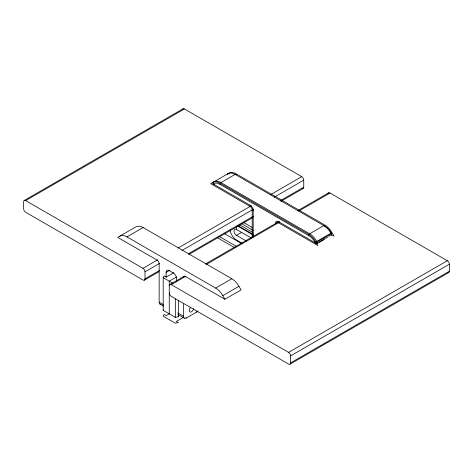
<?xml version="1.0" encoding="UTF-8"?>
<svg xmlns="http://www.w3.org/2000/svg" width="473" height="473" viewBox="0 0 473 473"><rect width="100%" height="100%" fill="white"/><g stroke="black" fill="none" stroke-linecap="round" stroke-linejoin="round"><path stroke-width="0.71" d="M178.356 300.426L178.356 316.774L175.323 317.353L163.191 310.347L163.191 277.657L164.202 275.907L166.224 277.072L173.881 272.655M163.191 310.347L163.445 309.91M24.241 200.457L182.998 108.802M159.655 270.361L144.992 278.828A2.862 1.65 60 0 1 142.97 279.992L25.672 212.271A2.862 1.65 60 0 1 23.65 208.77L23.65 201.764A2.862 1.65 60 0 1 25.672 200.599L184.423 108.944L301.721 176.66A2.862 1.65 60 0 1 303.743 180.166L303.743 187.172A2.862 1.65 60 0 1 302.087 188.508M213.157 182.815A1.431 0.828 60 0 1 213.453 182.087L228.985 173.118A14.302 8.254 60 0 1 236.139 173.828L324.833 225.036A14.302 8.254 60 0 1 331.981 232.58L334.08 236.21L331.532 234.738M213.524 183.695A1.431 1.165 60 0 1 213.82 181.874A14.302 8.254 60 0 1 220.968 182.584L309.667 233.792A14.302 8.254 60 0 1 316.815 241.336L317.182 241.975A1.431 0.828 60 0 1 317.401 243.376A1.431 0.828 60 0 1 316.467 243.554A1.431 0.828 -60 0 1 315.456 242.974L315.089 242.336A12.872 7.432 60 0 0 308.656 235.542L219.957 184.334A12.872 7.432 60 0 0 213.524 183.695L213.157 183.908A1.431 0.828 -60 0 0 214.074 184.541M119.781 236.169A14.302 8.254 60 0 1 126.93 236.872L143.112 227.537L231.805 278.739A14.302 8.254 60 0 1 238.954 286.289L241.053 289.919L224.87 299.255L185.434 276.492A2.862 1.65 60 0 0 183.554 276.882M25.672 200.599L142.97 268.315L157.633 259.848M178.031 248.071L250.714 206.11M270.479 194.699L301.721 176.66M144.992 278.828L144.992 271.821L159.655 263.355M181.969 250.471L253.374 209.243M274.417 197.099L303.743 180.166M188.343 253.794L253.374 216.25M280.791 200.422L303.743 187.172M144.395 280.134L159.005 271.703M188.845 254.468L252.984 217.444M280.927 201.309L303.152 188.479M236.878 229.275L236.5 229.494A3.577 2.063 60 0 0 233.969 230.954A3.577 2.063 60 0 0 236.5 235.335L246.474 241.094M166.124 277.497L166.124 272.347L169.854 270.189M236.5 235.335L241.809 232.267M176.79 276.811L169.257 281.157L169.257 313.853L166.224 315.603L164.202 314.439L163.191 316.189L175.323 323.195L178.356 322.61L176.334 321.445L183.53 317.288M169.848 284.521L184.452 276.09M205.412 263.993L279.07 221.465M297.487 210.828L328.605 192.866M169.257 285.828A2.862 1.65 60 0 1 171.279 284.663L185.942 276.197M206.346 264.419L279.667 222.085M298.794 211.047L330.03 193.008L447.328 260.729A2.862 1.65 60 0 1 449.35 264.23L449.35 271.236A2.862 1.65 60 0 1 448.073 272.667M126.93 236.872L215.629 288.081L231.805 278.739M331.266 232.994A12.872 7.432 60 0 0 324.833 226.2A1.431 0.828 -60 0 0 323.822 225.615L309.667 233.792A1.431 0.828 -60 0 0 308.656 235.542M215.629 288.081A14.302 8.254 60 0 1 222.777 295.631L238.954 286.289M315.089 242.336L331.49 232.864M315.456 242.974L331.863 233.502M186.013 317.69L186.445 317.939L196.561 312.103A4.292 2.477 -60 0 0 197.951 310.903M317.702 242.844L316.467 243.554L278.461 221.612A4.292 2.477 60 0 0 275.428 223.362A1.431 0.828 0 0 0 276.007 223.569M318.932 242.135L327.547 237.156M328.776 236.447L330.012 235.737M317.229 243.601L324.307 239.509M171.279 284.663L288.577 352.385L447.328 260.729M169.257 292.834A2.862 1.65 60 0 0 171.279 296.34L288.577 364.056A2.862 1.65 60 0 0 290.599 362.892L290.599 355.885L449.35 264.23M290.599 362.892L449.35 271.236M290.002 364.198L448.759 272.543M324.194 225.834L235.128 174.407A14.302 8.254 60 0 0 227.974 173.703A1.431 1.165 60 0 1 229.145 173.774M251.163 205.85L213.157 183.908A1.431 1.165 60 0 1 213.453 182.087M243.672 222.547L252.6 227.696M241.65 223.711L253.126 230.339M239.628 224.882L253.014 232.61M238.416 225.928L253.09 234.401M253.037 234.957L237.984 226.265A1.431 0.828 -60 0 1 238.02 225.923M251.169 237.966L236.5 229.494L236.5 226.579M242.241 243.317L236.5 240.006A9.294 5.369 60 0 1 230.144 230.664M224.474 233.644L241.632 243.548M219.218 236.447L236.5 246.427M217.278 237.659L234.543 247.627M163.191 277.657L172.769 283.185M196.124 311.849L196.561 312.103M143.112 227.537A14.302 8.254 60 0 0 135.964 226.827L117.688 237.375L157.125 260.144A2.862 1.65 60 0 1 159.147 263.644L159.147 302.176L163.587 304.742M177.706 312.89L183.412 316.189A4.292 2.477 -60 0 0 186.445 317.939M160.034 304.139L163.522 306.155M177.907 314.462L184.304 318.152M177.854 316.478L178.356 316.774M331.337 233.112L331.638 233.632A1.431 0.828 -60 0 1 331.62 233.851M222.777 295.631L224.87 299.255M253.15 208.906A2.862 1.65 60 0 1 253.185 209.356L253.185 236.985M183.412 303.985L183.412 316.189M176.435 281.246L176.435 278.301A4.292 2.477 60 0 0 173.402 273.045L169.157 270.591A4.292 2.477 60 0 0 166.124 272.347M175.323 298.966L175.323 317.353M252.204 237.357A14.302 8.254 60 0 1 252.174 236.405L252.174 209.935A2.862 1.65 60 0 0 250.152 206.435L210.716 183.666L212.809 182.46A14.302 8.254 60 0 1 219.957 183.163L308.656 234.371A14.302 8.254 60 0 1 315.804 241.922L317.897 245.546L278.461 222.783A2.862 1.65 60 0 0 276.492 223.457M243.82 222.156A1.431 0.828 -60 0 1 244.044 222.659M288.577 352.385A2.862 1.65 60 0 1 290.599 355.885M328.043 193.77A2.862 1.65 60 0 1 330.03 193.008M142.97 268.315A2.862 1.65 60 0 1 144.992 271.821M182.483 109.511A2.862 1.65 60 0 1 184.423 108.944M161.062 304.328A4.292 2.477 -60 0 1 159.147 302.176M193.688 308.644A3.216 1.857 -60 0 1 189.975 312.009A3.216 1.857 -60 0 1 190.666 307.225M178.356 314.309A4.292 2.477 -60 0 1 178.079 314.326M252.884 236.731A1.431 0.828 0 0 1 253.185 235.82M278.461 221.612A1.431 0.828 -60 0 0 279.472 222.198A2.862 1.65 60 0 0 277.592 222.588M219.957 184.334A1.431 0.828 -60 0 1 220.968 182.584L235.128 174.407A1.431 0.828 -60 0 1 236.122 174.791M250.885 205.968A1.431 0.828 -60 0 1 250.152 205.264A4.292 2.477 60 0 1 253.185 210.52A1.431 0.828 0 0 1 253.185 209.356M331.472 234.366A1.431 0.828 -60 0 1 331.342 234.626M323.822 225.615A14.302 8.254 60 0 1 330.97 233.165L331.342 233.804A1.431 0.828 60 0 1 331.561 235.199A1.431 0.828 60 0 1 330.627 235.383M214.044 184.417A1.431 0.828 60 0 1 213.784 184.186M228.536 173.863A1.431 1.165 60 0 0 227.608 173.916A1.431 0.828 60 0 0 227.318 174.454"/></g></svg>
